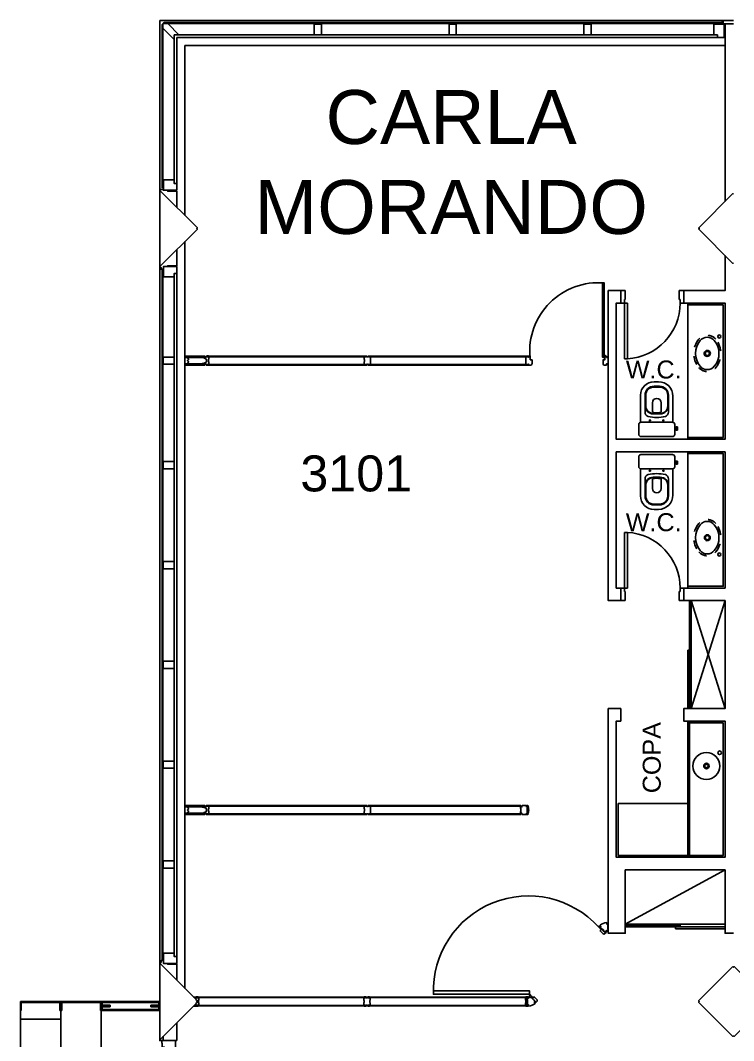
# Model space of a CAD drawing. Header units: metres. Extents: x -331 to 2982, y 362 to 2539.
# Drawn here: x 997.03 to 1004.96, y 2328.68 to 2340.03 of the extents above; entities that cross this region are included whole.
import ezdxf
from ezdxf.enums import TextEntityAlignment as Align

# ---------------------------------------------------------------- set-up
doc = ezdxf.new("R2010")
doc.units = ezdxf.units.M
for name, pattern in [('DASHDOT', [1, 0.5, -0.25, 0, -0.25]), ('XR_BL2_3 PAV$0$CONTINUOUS', [0]), ('XR_BL2_3 PAV$0$HIDDEN', [0.375, 0.25, -0.125])]:
    doc.linetypes.add(name, pattern=pattern)
doc.layers.get('0').update_dxf_attribs({"color": 251})
for name, color, linetype in [('ALV', 251, 'Continuous'), ('CX', 251, 'Continuous'), ('Det', 251, 'Continuous'), ('Div', 251, 'Continuous'), ('Est', 251, 'Continuous'), ('Mob', 251, 'Continuous'), ('Texto_Salas', 251, 'Continuous'), ('vid', 251, 'Continuous'), ('Zlixo01', 251, 'Continuous')]:
    doc.layers.add(name, color=color, linetype=linetype)
doc.layers.add('Det_Lcorte', color=251, linetype='Continuous', lineweight=20)
doc.layers.add('LCorte', color=251, linetype='Continuous', lineweight=20)
doc.styles.add('ARIAL', font='arial.ttf')
doc.styles.add('DESTAQUE', font='arial.ttf', dxfattribs={"height": 0.4})
doc.styles.get("Standard").update_dxf_attribs({"font": 'arial.ttf', "height": 0.3})

# ---------------------------------------------------------------- blocks, each defined once
blk = doc.blocks.new('XR_BL2_3 PAV$0$PERFIL_UNIT_12')
at = {"layer": 'CX'}
blk.add_lwpolyline([(0, 0.12), (-0.08, 0.12), (-0.08, 0), (0, 0)], close=True, dxfattribs=at)
blk = doc.blocks.new('XR_BL2_3 PAV$0$perfil_cc')
at = {"layer": 'CX'}
for p, q in [((-0.115, 0.117), (-0.115, -0.029)), ((-0.115, -0.029), (-0.115, 0.117))]:
    blk.add_line(p, q, dxfattribs=at)
blk.add_lwpolyline([(0, 0.12), (-0.08, 0.12), (-0.115, 0.12), (-0.115, -0.029), (-0.085, -0.029), (-0.085, -0.028), (-0.04, -0.028), (-0.04, 0), (0, 0)], close=True, dxfattribs=at)
blk = doc.blocks.new('SALA_ANEXO_Canto')
at = {"layer": 'ALV'}
for points in [[(-1156.544, 710.509), (-1156.544, 712.483), (-1156.449, 712.483)], [(-1162.644, 710.444), (-1162.644, 710.623), (-1162.744, 710.623), (-1162.744, 710.633), (-1162.792, 710.633), (-1162.792, 710.643), (-1162.834, 710.643), (-1162.834, 710.62)], [(-1162.834, 709.796), (-1162.834, 709.774), (-1162.819, 709.774), (-1162.819, 709.754), (-1162.792, 709.754), (-1162.792, 709.784), (-1162.744, 709.784), (-1162.744, 709.794), (-1162.644, 709.794), (-1162.644, 709.972)], [(-1156.449, 702.368), (-1156.544, 702.368), (-1156.544, 703.073), (-1157.654, 703.073), (-1157.654, 702.368), (-1157.844, 702.368), (-1157.844, 704.868), (-1157.704, 704.868), (-1157.704, 704.728), (-1157.754, 704.728), (-1157.754, 703.213), (-1156.544, 703.213), (-1156.544, 704.728), (-1157.004, 704.728), (-1157.004, 704.868), (-1156.544, 704.868), (-1156.544, 706.068), (-1157.004, 706.068), (-1157.004, 706.208), (-1156.544, 706.208), (-1156.544, 707.723), (-1157.754, 707.723), (-1157.754, 706.208), (-1157.704, 706.208), (-1157.704, 706.068), (-1157.844, 706.068), (-1157.844, 709.518), (-1157.704, 709.518), (-1157.704, 709.378), (-1157.754, 709.378), (-1157.754, 707.863), (-1156.544, 707.863), (-1156.544, 709.378), (-1157.004, 709.378), (-1157.004, 709.518), (-1156.544, 709.518), (-1156.544, 709.907)], [(-1162.644, 701.844), (-1162.644, 702.023), (-1162.744, 702.023), (-1162.744, 702.033), (-1162.792, 702.033), (-1162.792, 702.063), (-1162.819, 702.063), (-1162.819, 702.043), (-1162.834, 702.043), (-1162.834, 702.034)], [(-1162.415, 701.615), (-1162.43, 701.631), (-1162.43, 701.658), (-1162.458, 701.658)], [(-1162.458, 701.558), (-1162.43, 701.558), (-1162.43, 701.586), (-1162.415, 701.601)]]:
    blk.add_lwpolyline(points, dxfattribs=at)
at = {"layer": 'CX', "color": 1}
for p, q in [((-1156.564, 712.523), (-1162.834, 712.523)), ((-1162.834, 710.643), (-1162.834, 712.523)), ((-1162.554, 712.243), (-1156.544, 712.243)), ((-1162.554, 712.243), (-1162.554, 710.354)), ((-1162.554, 701.754), (-1162.554, 710.062)), ((-1162.834, 709.774), (-1162.834, 702.043))]:
    blk.add_line(p, q, dxfattribs=at)
at = {"layer": 'CX', "linetype": 'ByBlock', "ltscale": 0.1}
for p, q in [((-1156.564, 712.508), (-1156.584, 712.508)), ((-1156.584, 712.508), (-1156.584, 712.482)), ((-1156.449, 712.523), (-1156.564, 712.523)), ((-1156.564, 712.523), (-1156.564, 712.483)), ((-1156.564, 712.483), (-1156.449, 712.483))]:
    blk.add_line(p, q, dxfattribs=at)
at = {"layer": 'CX'}
for p, q in [((-1162.789, 710.633), (-1162.644, 710.633)), ((-1162.644, 710.633), (-1162.789, 710.633)), ((-1162.744, 710.623), (-1162.744, 710.633)), ((-1162.422, 710.208), (-1162.415, 710.215)), ((-1162.422, 710.208), (-1162.415, 710.201)), ((-1157.704, 709.518), (-1157.704, 709.378)), ((-1157.704, 709.518), (-1157.654, 709.518)), ((-1157.654, 709.518), (-1157.654, 709.418)), ((-1157.054, 709.518), (-1157.054, 709.418)), ((-1157.004, 709.518), (-1157.054, 709.518)), ((-1157.004, 709.518), (-1157.004, 709.378)), ((-1157.704, 709.378), (-1157.664, 709.378)), ((-1157.664, 709.418), (-1157.654, 709.418)), ((-1157.664, 709.418), (-1157.664, 709.378)), ((-1157.664, 709.378), (-1157.664, 708.759)), ((-1157.664, 709.378), (-1157.629, 709.378)), ((-1157.629, 709.378), (-1157.629, 708.759)), ((-1157.044, 709.418), (-1157.054, 709.418)), ((-1157.044, 709.418), (-1157.044, 709.378)), ((-1157.004, 709.378), (-1157.044, 709.378)), ((-1157.629, 708.759), (-1157.664, 708.759)), ((-1157.664, 706.208), (-1157.664, 706.827)), ((-1157.629, 706.827), (-1157.664, 706.827)), ((-1157.629, 706.208), (-1157.629, 706.827)), ((-1157.704, 706.068), (-1157.704, 706.208)), ((-1157.704, 706.208), (-1157.664, 706.208)), ((-1157.664, 706.208), (-1157.629, 706.208)), ((-1157.664, 706.168), (-1157.664, 706.208)), ((-1157.664, 706.168), (-1157.654, 706.168)), ((-1157.654, 706.068), (-1157.654, 706.168)), ((-1157.054, 706.068), (-1157.054, 706.168)), ((-1157.044, 706.168), (-1157.054, 706.168)), ((-1157.004, 706.208), (-1157.044, 706.208)), ((-1157.044, 706.168), (-1157.044, 706.208)), ((-1157.004, 706.068), (-1157.004, 706.208)), ((-1157.704, 706.068), (-1157.654, 706.068)), ((-1157.004, 706.068), (-1157.054, 706.068))]:
    blk.add_line(p, q, dxfattribs=at)
at = {"layer": 'CX', "linetype": 'XR_BL2_3 PAV$0$CONTINUOUS'}
for p, q in [((-1162.36, 708.772), (-1162.36, 708.773)), ((-1162.36, 708.773), (-1162.35, 708.773)), ((-1162.35, 708.772), (-1162.36, 708.772)), ((-1162.35, 708.773), (-1162.346, 708.773)), ((-1162.346, 708.772), (-1162.35, 708.772)), ((-1162.343, 708.768), (-1162.344, 708.77)), ((-1162.343, 708.77), (-1162.342, 708.768)), ((-1162.342, 708.768), (-1162.337, 708.768)), ((-1162.335, 708.766), (-1162.342, 708.767)), ((-1162.337, 708.768), (-1162.337, 708.774)), ((-1162.337, 708.774), (-1162.317, 708.774)), ((-1162.323, 708.772), (-1162.336, 708.772)), ((-1162.336, 708.772), (-1162.336, 708.767)), ((-1162.336, 708.767), (-1162.335, 708.767)), ((-1162.333, 708.764), (-1162.334, 708.765)), ((-1162.333, 708.766), (-1162.332, 708.765)), ((-1162.332, 708.765), (-1162.333, 708.764)), ((-1162.323, 708.756), (-1162.323, 708.772)), ((-1162.317, 708.774), (-1162.317, 708.783)), ((-1162.311, 708.79), (-1162.293, 708.79)), ((-1162.292, 708.788), (-1162.307, 708.788)), ((-1162.307, 708.788), (-1162.307, 708.781)), ((-1162.307, 708.781), (-1162.292, 708.781)), ((-1162.292, 708.789), (-1162.292, 708.788)), ((-1162.287, 708.776), (-1162.287, 708.755)), ((-1162.36, 708.704), (-1162.36, 708.705)), ((-1162.36, 708.705), (-1162.354, 708.705)), ((-1162.354, 708.704), (-1162.36, 708.704)), ((-1162.354, 708.705), (-1162.346, 708.705)), ((-1162.346, 708.704), (-1162.354, 708.704)), ((-1162.344, 708.707), (-1162.343, 708.709)), ((-1162.342, 708.709), (-1162.343, 708.707)), ((-1162.342, 708.71), (-1162.335, 708.711)), ((-1162.337, 708.709), (-1162.342, 708.709)), ((-1162.337, 708.704), (-1162.337, 708.709)), ((-1162.317, 708.704), (-1162.337, 708.704)), ((-1162.335, 708.71), (-1162.336, 708.71)), ((-1162.336, 708.71), (-1162.336, 708.705)), ((-1162.336, 708.705), (-1162.323, 708.705)), ((-1162.334, 708.712), (-1162.333, 708.713)), ((-1162.333, 708.713), (-1162.332, 708.712)), ((-1162.332, 708.712), (-1162.333, 708.711)), ((-1162.314, 708.756), (-1162.323, 708.756)), ((-1162.323, 708.705), (-1162.323, 708.721)), ((-1162.323, 708.721), (-1162.314, 708.721)), ((-1162.317, 708.694), (-1162.317, 708.704)), ((-1162.314, 708.741), (-1162.314, 708.756)), ((-1162.314, 708.721), (-1162.314, 708.741)), ((-1162.293, 708.687), (-1162.311, 708.687)), ((-1162.292, 708.696), (-1162.307, 708.696)), ((-1162.307, 708.696), (-1162.307, 708.689)), ((-1162.307, 708.689), (-1162.292, 708.689)), ((-1162.292, 708.689), (-1162.292, 708.688)), ((-1162.29, 708.748), (-1162.29, 708.738)), ((-1162.29, 708.738), (-1162.29, 708.729)), ((-1162.287, 708.753), (-1162.289, 708.75)), ((-1162.289, 708.727), (-1162.287, 708.724)), ((-1162.287, 708.722), (-1162.287, 708.701))]:
    blk.add_line(p, q, dxfattribs=at)
at = {"layer": 'CX'}
for points in [[(-1162.622, 712.364, -0.668179), (-1162.622, 712.362), (-1162.672, 712.362), (-1162.672, 712.312, -0.668179), (-1162.674, 712.311), (-1162.792, 712.429), (-1162.798, 712.429), (-1162.798, 712.475), (-1162.808, 712.475), (-1162.785, 712.498), (-1162.785, 712.488), (-1162.741, 712.488), (-1162.741, 712.483)], [(-1162.514, 708.75), (-1162.517, 708.761, 0.194954), (-1162.517, 708.762), (-1162.519, 708.763, -0.387702), (-1162.52, 708.766), (-1162.518, 708.769), (-1162.519, 708.769), (-1162.521, 708.764), (-1162.521, 708.765), (-1162.521, 708.772), (-1162.51, 708.772), (-1162.51, 708.773), (-1162.554, 708.773), (-1162.554, 708.703), (-1162.51, 708.703), (-1162.51, 708.705), (-1162.521, 708.705), (-1162.521, 708.711), (-1162.521, 708.712), (-1162.519, 708.708), (-1162.518, 708.708), (-1162.52, 708.711, -0.387702), (-1162.519, 708.713), (-1162.517, 708.715, 0.194954), (-1162.517, 708.716), (-1162.514, 708.726, 0.268551), (-1162.516, 708.731), (-1162.523, 708.736), (-1162.523, 708.74), (-1162.516, 708.746, 0.268551)], [(-1160.525, 708.78), (-1160.521, 708.78, -0.414214), (-1160.518, 708.777), (-1160.518, 708.783, -0.439162), (-1160.512, 708.789), (-1160.494, 708.789, -0.414214), (-1160.493, 708.788), (-1160.493, 708.788), (-1160.508, 708.788), (-1160.508, 708.781), (-1160.493, 708.781, -0.322891), (-1160.487, 708.775), (-1160.487, 708.755, -0.13729), (-1160.488, 708.752), (-1160.49, 708.75, 0.13729), (-1160.49, 708.747), (-1160.49, 708.738), (-1160.49, 708.729, 0.13729), (-1160.49, 708.727), (-1160.488, 708.724, -0.13729), (-1160.487, 708.722), (-1160.487, 708.701, -0.322891), (-1160.493, 708.696), (-1160.508, 708.696), (-1160.508, 708.689), (-1160.493, 708.689), (-1160.493, 708.688, -0.414214), (-1160.494, 708.687), (-1160.512, 708.687, -0.439162), (-1160.518, 708.694), (-1160.518, 708.699, -0.414214), (-1160.521, 708.696), (-1160.525, 708.696, -0.414214), (-1160.528, 708.699), (-1160.528, 708.694, -0.439162), (-1160.534, 708.687), (-1160.552, 708.687, -0.414214), (-1160.553, 708.688), (-1160.553, 708.689), (-1160.538, 708.689), (-1160.538, 708.696), (-1160.553, 708.696, -0.322891), (-1160.558, 708.701), (-1160.558, 708.722, -0.13729), (-1160.558, 708.724), (-1160.556, 708.727, 0.13729), (-1160.555, 708.729), (-1160.555, 708.738), (-1160.555, 708.747, 0.13729), (-1160.556, 708.75), (-1160.558, 708.752, -0.13729), (-1160.558, 708.755), (-1160.558, 708.775, -0.322891), (-1160.553, 708.781), (-1160.538, 708.781), (-1160.538, 708.788), (-1160.553, 708.788), (-1160.553, 708.788, -0.414214), (-1160.552, 708.789), (-1160.534, 708.789, -0.439162), (-1160.528, 708.783), (-1160.528, 708.777, -0.414214)], [(-1158.732, 708.694), (-1158.732, 708.701), (-1158.731, 708.701), (-1158.731, 708.692, 0.422579), (-1158.726, 708.687), (-1158.707, 708.687, 0.414214), (-1158.691, 708.703), (-1158.691, 708.745, 0.414214), (-1158.693, 708.747), (-1158.7, 708.747), (-1158.699, 708.745), (-1158.705, 708.745), (-1158.703, 708.747), (-1158.711, 708.747), (-1158.711, 708.787, 0.414214), (-1158.713, 708.789), (-1158.726, 708.789, 0.414214), (-1158.731, 708.784), (-1158.731, 708.773), (-1158.732, 708.773), (-1158.732, 708.783, 0.439162), (-1158.738, 708.789), (-1158.756, 708.789, 0.414214), (-1158.757, 708.788), (-1158.757, 708.788), (-1158.742, 708.788), (-1158.742, 708.781), (-1158.757, 708.781, 0.322891), (-1158.762, 708.775), (-1158.762, 708.755, 0.13729), (-1158.762, 708.752), (-1158.76, 708.75, -0.13729), (-1158.759, 708.747), (-1158.759, 708.738), (-1158.759, 708.729, -0.13729), (-1158.76, 708.727), (-1158.762, 708.724, 0.13729), (-1158.762, 708.722), (-1158.762, 708.701, 0.322891), (-1158.757, 708.696), (-1158.742, 708.696), (-1158.742, 708.689), (-1158.757, 708.689), (-1158.757, 708.688, 0.414214), (-1158.756, 708.687), (-1158.738, 708.687, 0.439162)], [(-1162.514, 703.75), (-1162.517, 703.761, 0.194954), (-1162.517, 703.762), (-1162.519, 703.763, -0.387702), (-1162.52, 703.766), (-1162.518, 703.769), (-1162.519, 703.769), (-1162.521, 703.764), (-1162.521, 703.765), (-1162.521, 703.772), (-1162.51, 703.772), (-1162.51, 703.773), (-1162.554, 703.773), (-1162.554, 703.703), (-1162.51, 703.703), (-1162.51, 703.705), (-1162.521, 703.705), (-1162.521, 703.711), (-1162.521, 703.712), (-1162.519, 703.708), (-1162.518, 703.708), (-1162.52, 703.711, -0.387702), (-1162.519, 703.713), (-1162.517, 703.715, 0.194954), (-1162.517, 703.716), (-1162.514, 703.726, 0.268551), (-1162.516, 703.731), (-1162.523, 703.736), (-1162.523, 703.74), (-1162.516, 703.746, 0.268551)], [(-1160.525, 703.78), (-1160.521, 703.78, -0.414214), (-1160.518, 703.777), (-1160.518, 703.783, -0.439162), (-1160.512, 703.789), (-1160.494, 703.789, -0.414214), (-1160.493, 703.788), (-1160.493, 703.788), (-1160.508, 703.788), (-1160.508, 703.781), (-1160.493, 703.781, -0.322891), (-1160.487, 703.775), (-1160.487, 703.755, -0.13729), (-1160.488, 703.752), (-1160.49, 703.75, 0.13729), (-1160.49, 703.747), (-1160.49, 703.738), (-1160.49, 703.729, 0.13729), (-1160.49, 703.727), (-1160.488, 703.724, -0.13729), (-1160.487, 703.722), (-1160.487, 703.701, -0.322891), (-1160.493, 703.696), (-1160.508, 703.696), (-1160.508, 703.689), (-1160.493, 703.689), (-1160.493, 703.688, -0.414214), (-1160.494, 703.687), (-1160.512, 703.687, -0.439162), (-1160.518, 703.694), (-1160.518, 703.699, -0.414214), (-1160.521, 703.696), (-1160.525, 703.696, -0.414214), (-1160.528, 703.699), (-1160.528, 703.694, -0.439162), (-1160.534, 703.687), (-1160.552, 703.687, -0.414214), (-1160.553, 703.688), (-1160.553, 703.689), (-1160.538, 703.689), (-1160.538, 703.696), (-1160.553, 703.696, -0.322891), (-1160.558, 703.701), (-1160.558, 703.722, -0.13729), (-1160.558, 703.724), (-1160.556, 703.727, 0.13729), (-1160.555, 703.729), (-1160.555, 703.738), (-1160.555, 703.747, 0.13729), (-1160.556, 703.75), (-1160.558, 703.752, -0.13729), (-1160.558, 703.755), (-1160.558, 703.775, -0.322891), (-1160.553, 703.781), (-1160.538, 703.781), (-1160.538, 703.788), (-1160.553, 703.788), (-1160.553, 703.788, -0.414214), (-1160.552, 703.789), (-1160.534, 703.789, -0.439162), (-1160.528, 703.783), (-1160.528, 703.777, -0.414214)], [(-1158.818, 703.759), (-1158.818, 703.756), (-1158.819, 703.756, -0.414214), (-1158.819, 703.756), (-1158.819, 703.773), (-1158.804, 703.773), (-1158.804, 703.784, -0.414214), (-1158.799, 703.789), (-1158.759, 703.789, -0.414214), (-1158.754, 703.784), (-1158.754, 703.773), (-1158.739, 703.773), (-1158.739, 703.756, -0.414214), (-1158.74, 703.756), (-1158.741, 703.756), (-1158.741, 703.757, 0.414214), (-1158.743, 703.759), (-1158.744, 703.759), (-1158.744, 703.718), (-1158.743, 703.718, 0.414214), (-1158.741, 703.72), (-1158.741, 703.721), (-1158.74, 703.721, -0.414214), (-1158.739, 703.72), (-1158.739, 703.703), (-1158.754, 703.703), (-1158.754, 703.692, -0.414214), (-1158.759, 703.687), (-1158.779, 703.687), (-1158.799, 703.687, -0.414214), (-1158.804, 703.692), (-1158.804, 703.703), (-1158.819, 703.703), (-1158.819, 703.72, -0.414214), (-1158.819, 703.721), (-1158.818, 703.721), (-1158.818, 703.718), (-1158.814, 703.718), (-1158.814, 703.759)], [(-1158.745, 703.687, 0.32019), (-1158.735, 703.694, -0.002744), (-1158.732, 703.705, 0.332744), (-1158.733, 703.706, -0.702025), (-1158.732, 703.71, 0.317833), (-1158.731, 703.71, 0.05088), (-1158.728, 703.738, 0.05088), (-1158.731, 703.766, 0.317833), (-1158.732, 703.767, -0.702025), (-1158.733, 703.771, 0.332744), (-1158.732, 703.772, -0.002744), (-1158.735, 703.783, 0.32019), (-1158.745, 703.789), (-1158.747, 703.789, 0.414214), (-1158.752, 703.784), (-1158.752, 703.773), (-1158.739, 703.773), (-1158.739, 703.756, -0.414214), (-1158.74, 703.756), (-1158.741, 703.756), (-1158.741, 703.757, 0.414214), (-1158.743, 703.759), (-1158.744, 703.759), (-1158.744, 703.718), (-1158.743, 703.718, 0.414214), (-1158.741, 703.72), (-1158.741, 703.721), (-1158.74, 703.721, -0.414214), (-1158.739, 703.72), (-1158.739, 703.703), (-1158.752, 703.703), (-1158.752, 703.692, 0.414214), (-1158.747, 703.687)], [(-1157.844, 702.453, -0.414214), (-1157.844, 702.452), (-1157.845, 702.452), (-1157.845, 702.453, 0.414214), (-1157.847, 702.455), (-1157.849, 702.455), (-1157.849, 702.435), (-1157.849, 702.415), (-1157.847, 702.415, 0.414214), (-1157.845, 702.416), (-1157.845, 702.417), (-1157.844, 702.417, -0.414214), (-1157.844, 702.417), (-1157.844, 702.4), (-1157.859, 702.4), (-1157.859, 702.389, -0.668179), (-1157.867, 702.385), (-1157.875, 702.393), (-1157.886, 702.383), (-1157.898, 702.395, -0.414214), (-1157.898, 702.395), (-1157.897, 702.396), (-1157.896, 702.395, 0.414214), (-1157.894, 702.395), (-1157.893, 702.397), (-1157.921, 702.425), (-1157.923, 702.424, 0.414214), (-1157.923, 702.421), (-1157.922, 702.421), (-1157.923, 702.42, -0.414214), (-1157.923, 702.42), (-1157.935, 702.432), (-1157.925, 702.443), (-1157.933, 702.45, -0.441105), (-1157.932, 702.458, -0.152372), (-1157.864, 702.486, -0.441105), (-1157.859, 702.481), (-1157.859, 702.47), (-1157.844, 702.47)], [(-1162.43, 701.586), (-1162.415, 701.601), (-1162.422, 701.608), (-1162.415, 701.615), (-1162.43, 701.631), (-1162.43, 701.653, -0.439162), (-1162.424, 701.66), (-1162.406, 701.66, -0.414214), (-1162.405, 701.659), (-1162.405, 701.658), (-1162.42, 701.658), (-1162.42, 701.651), (-1162.405, 701.651, -0.322891), (-1162.4, 701.646), (-1162.4, 701.625, -0.13729), (-1162.4, 701.623), (-1162.402, 701.62, 0.13729), (-1162.403, 701.617), (-1162.403, 701.609), (-1162.403, 701.6, 0.13729), (-1162.402, 701.597), (-1162.4, 701.594, -0.13729), (-1162.4, 701.592), (-1162.4, 701.572, -0.322891), (-1162.405, 701.566), (-1162.42, 701.566), (-1162.42, 701.559), (-1162.405, 701.559), (-1162.405, 701.559, -0.414214), (-1162.406, 701.558), (-1162.424, 701.558, -0.439162), (-1162.43, 701.564)], [(-1160.53, 701.651), (-1160.526, 701.651, -0.414214), (-1160.523, 701.648), (-1160.523, 701.653, -0.439162), (-1160.517, 701.66), (-1160.499, 701.66, -0.414214), (-1160.498, 701.659), (-1160.498, 701.658), (-1160.513, 701.658), (-1160.513, 701.651), (-1160.498, 701.651, -0.322891), (-1160.492, 701.646), (-1160.492, 701.625, -0.13729), (-1160.493, 701.623), (-1160.495, 701.62, 0.13729), (-1160.495, 701.617), (-1160.495, 701.609), (-1160.495, 701.6, 0.13729), (-1160.495, 701.597), (-1160.493, 701.594, -0.13729), (-1160.492, 701.592), (-1160.492, 701.572, -0.322891), (-1160.498, 701.566), (-1160.513, 701.566), (-1160.513, 701.559), (-1160.498, 701.559), (-1160.498, 701.559, -0.414214), (-1160.499, 701.558), (-1160.517, 701.558, -0.439162), (-1160.523, 701.564), (-1160.523, 701.57, -0.414214), (-1160.526, 701.567), (-1160.53, 701.567, -0.414214), (-1160.533, 701.57), (-1160.533, 701.564, -0.439162), (-1160.539, 701.558), (-1160.557, 701.558, -0.414214), (-1160.558, 701.559), (-1160.558, 701.559), (-1160.543, 701.559), (-1160.543, 701.566), (-1160.558, 701.566, -0.322891), (-1160.563, 701.572), (-1160.563, 701.592, -0.13729), (-1160.563, 701.594), (-1160.561, 701.597, 0.13729), (-1160.56, 701.6), (-1160.56, 701.609), (-1160.56, 701.617, 0.13729), (-1160.561, 701.62), (-1160.563, 701.623, -0.13729), (-1160.563, 701.625), (-1160.563, 701.646, -0.322891), (-1160.558, 701.651), (-1160.543, 701.651), (-1160.543, 701.658), (-1160.558, 701.658), (-1160.558, 701.659, -0.414214), (-1160.557, 701.66), (-1160.539, 701.66, -0.439162), (-1160.533, 701.653), (-1160.533, 701.648, -0.414214)], [(-1158.764, 701.592, -0.13729), (-1158.763, 701.595), (-1158.762, 701.598, 0.13729), (-1158.761, 701.6), (-1158.761, 701.609), (-1158.761, 701.618, 0.13729), (-1158.762, 701.621), (-1158.763, 701.623, -0.13729), (-1158.764, 701.626), (-1158.764, 701.646, -0.322891), (-1158.758, 701.651), (-1158.744, 701.651), (-1158.744, 701.659), (-1158.759, 701.659), (-1158.759, 701.659, -0.414214), (-1158.758, 701.66), (-1158.74, 701.66, -0.439162), (-1158.734, 701.653), (-1158.734, 701.644), (-1158.747, 701.644), (-1158.747, 701.627, 0.414214), (-1158.746, 701.627), (-1158.745, 701.627), (-1158.745, 701.628, -0.414214), (-1158.743, 701.629), (-1158.742, 701.629), (-1158.742, 701.609), (-1158.742, 701.589), (-1158.743, 701.589, -0.414214), (-1158.745, 701.591), (-1158.745, 701.592), (-1158.746, 701.592, 0.414214), (-1158.747, 701.591), (-1158.747, 701.574), (-1158.734, 701.574), (-1158.734, 701.563, -0.439162), (-1158.74, 701.557), (-1158.758, 701.557, -0.414214), (-1158.759, 701.558), (-1158.759, 701.558), (-1158.744, 701.558), (-1158.744, 701.566), (-1158.758, 701.566, -0.322891), (-1158.764, 701.571)], [(-1158.747, 701.574), (-1158.732, 701.574), (-1158.732, 701.563, 0.440902), (-1158.726, 701.558, 0.152386), (-1158.658, 701.586, 0.440902), (-1158.658, 701.594), (-1158.666, 701.601), (-1158.655, 701.612), (-1158.667, 701.624, 0.414214), (-1158.668, 701.624), (-1158.669, 701.623), (-1158.668, 701.623, -0.414214), (-1158.668, 701.62), (-1158.669, 701.619), (-1158.698, 701.648), (-1158.696, 701.649, -0.414214), (-1158.694, 701.649), (-1158.693, 701.648), (-1158.693, 701.649, 0.414214), (-1158.693, 701.649), (-1158.705, 701.661), (-1158.715, 701.651), (-1158.723, 701.659, 0.668179), (-1158.732, 701.655), (-1158.732, 701.644), (-1158.747, 701.644), (-1158.747, 701.627, 0.414214), (-1158.746, 701.627), (-1158.745, 701.627), (-1158.745, 701.628, -0.414214), (-1158.743, 701.629), (-1158.742, 701.629), (-1158.742, 701.609), (-1158.742, 701.589), (-1158.743, 701.589, -0.414214), (-1158.745, 701.591), (-1158.745, 701.592), (-1158.746, 701.592, 0.414214), (-1158.747, 701.591)], [(-1158.715, 701.651), (-1158.722, 701.658, -0.414214), (-1158.722, 701.665), (-1158.713, 701.674, -0.414214), (-1158.71, 701.674), (-1158.702, 701.666), (-1158.703, 701.665), (-1158.703, 701.665), (-1158.701, 701.666), (-1158.701, 701.666), (-1158.71, 701.675, 0.294496), (-1158.713, 701.676, -3.099483), (-1158.709, 701.682), (-1158.707, 701.68), (-1158.708, 701.679), (-1158.687, 701.658), (-1158.688, 701.656), (-1158.698, 701.666), (-1158.698, 701.665), (-1158.69, 701.657), (-1158.692, 701.654), (-1158.692, 701.654), (-1158.691, 701.655), (-1158.683, 701.647), (-1158.677, 701.652), (-1158.677, 701.649), (-1158.672, 701.654), (-1158.675, 701.654), (-1158.67, 701.66, -0.414214), (-1158.667, 701.66), (-1158.638, 701.631, -0.414214), (-1158.638, 701.608), (-1158.651, 701.594, -0.422579), (-1158.658, 701.595), (-1158.665, 701.602), (-1158.655, 701.612), (-1158.667, 701.624, 0.414214), (-1158.668, 701.624), (-1158.669, 701.623), (-1158.668, 701.623, -0.414214), (-1158.668, 701.62), (-1158.669, 701.619), (-1158.698, 701.648), (-1158.696, 701.649, -0.414214), (-1158.694, 701.649), (-1158.693, 701.648), (-1158.693, 701.649, 0.414214), (-1158.693, 701.649), (-1158.705, 701.661)]]:
    blk.add_lwpolyline(points, format="xyb", close=True, dxfattribs=at)
for points in [[(-1162.792, 710.748), (-1162.792, 710.668), (-1162.792, 710.633), (-1162.644, 710.633), (-1162.644, 710.663), (-1162.644, 710.663), (-1162.644, 710.707), (-1162.672, 710.707), (-1162.672, 710.748)], [(-1157.908, 709.602), (-1157.909, 708.777), (-1157.889, 708.777), (-1157.888, 709.602)], [(-1157.654, 702.438), (-1157.654, 702.458), (-1157.044, 702.458), (-1157.044, 702.438)], [(-1157.094, 702.418), (-1157.094, 702.438), (-1156.544, 702.438), (-1156.544, 702.418)], [(-1158.718, 701.689), (-1158.718, 701.727), (-1159.788, 701.727), (-1159.788, 701.689)]]:
    blk.add_lwpolyline(points, close=True, dxfattribs=at)
at = {"layer": 'CX', "linetype": 'Continuous'}
blk.add_lwpolyline([(-1157.881, 708.786, -0.414214), (-1157.879, 708.788), (-1157.866, 708.788, -0.414214), (-1157.861, 708.783), (-1157.861, 708.773), (-1157.844, 708.773), (-1157.844, 708.707), (-1157.844, 708.703), (-1157.861, 708.703), (-1157.861, 708.693, -0.422579), (-1157.866, 708.688), (-1157.884, 708.688, -0.414214), (-1157.901, 708.705), (-1157.901, 708.745, -0.414214), (-1157.899, 708.747), (-1157.891, 708.747), (-1157.893, 708.745), (-1157.887, 708.745), (-1157.888, 708.747), (-1157.881, 708.747), (-1157.881, 708.759), (-1157.88, 708.759), (-1157.88, 708.76), (-1157.883, 708.76), (-1157.883, 708.771), (-1157.883, 708.772), (-1157.883, 708.758), (-1157.886, 708.758), (-1157.886, 708.788), (-1157.887, 708.788), (-1157.887, 708.79, -3.099483), (-1157.88, 708.789, 0.294496), (-1157.882, 708.787), (-1157.882, 708.775), (-1157.88, 708.775), (-1157.88, 708.775), (-1157.881, 708.775), (-1157.881, 708.786)], format="xyb", close=True, dxfattribs=at)
at = {"layer": 'CX', "linetype": 'XR_BL2_3 PAV$0$CONTINUOUS'}
blk.add_lwpolyline([(-1162.293, 703.687), (-1162.311, 703.687, -0.420879), (-1162.317, 703.694), (-1162.317, 703.704), (-1162.337, 703.704), (-1162.337, 703.709), (-1162.342, 703.709), (-1162.343, 703.707, -0.414214), (-1162.346, 703.704), (-1162.354, 703.704), (-1162.36, 703.704), (-1162.36, 703.705), (-1162.354, 703.705), (-1162.346, 703.705, 0.414214), (-1162.344, 703.707), (-1162.343, 703.709, -0.414214), (-1162.342, 703.71), (-1162.335, 703.711, 0.212526), (-1162.334, 703.712), (-1162.333, 703.713), (-1162.332, 703.712), (-1162.333, 703.711, -0.204506), (-1162.335, 703.71), (-1162.336, 703.71), (-1162.336, 703.705), (-1162.323, 703.705), (-1162.323, 703.721), (-1162.314, 703.721), (-1162.314, 703.741), (-1162.314, 703.756), (-1162.323, 703.756), (-1162.323, 703.772), (-1162.336, 703.772), (-1162.336, 703.767), (-1162.335, 703.767, -0.204506), (-1162.333, 703.766), (-1162.332, 703.765), (-1162.333, 703.764), (-1162.334, 703.765, 0.212526), (-1162.335, 703.766), (-1162.342, 703.767, -0.414214), (-1162.343, 703.768), (-1162.344, 703.77, 0.414214), (-1162.346, 703.772), (-1162.35, 703.772), (-1162.36, 703.772), (-1162.36, 703.773), (-1162.35, 703.773), (-1162.346, 703.773, -0.414214), (-1162.343, 703.77), (-1162.342, 703.768), (-1162.337, 703.768), (-1162.337, 703.774), (-1162.317, 703.774), (-1162.317, 703.783, -0.420879), (-1162.311, 703.79), (-1162.293, 703.79, -0.414214), (-1162.292, 703.789), (-1162.292, 703.788), (-1162.307, 703.788), (-1162.307, 703.781), (-1162.292, 703.781, -0.322891), (-1162.287, 703.776), (-1162.287, 703.755, -0.13729), (-1162.287, 703.753), (-1162.289, 703.75, 0.13729), (-1162.29, 703.748), (-1162.29, 703.738), (-1162.29, 703.729, 0.13729), (-1162.289, 703.727), (-1162.287, 703.724, -0.13729), (-1162.287, 703.722), (-1162.287, 703.701, -0.322891), (-1162.292, 703.696), (-1162.307, 703.696), (-1162.307, 703.689), (-1162.292, 703.689), (-1162.292, 703.688, -0.414214)], format="xyb", close=True, dxfattribs=at)
blk.add_lwpolyline([(-1157.949, 702.437, -0.414214), (-1157.949, 702.44), (-1157.94, 702.449, -0.414214), (-1157.933, 702.449), (-1157.926, 702.442), (-1157.928, 702.439), (-1157.929, 702.44), (-1157.928, 702.442), (-1157.934, 702.448, 0.414214), (-1157.939, 702.448), (-1157.948, 702.439, 0.414214), (-1157.948, 702.439), (-1157.943, 702.434), (-1157.941, 702.436, -0.414214), (-1157.94, 702.436), (-1157.885, 702.381), (-1157.875, 702.391), (-1157.868, 702.384, -0.422579), (-1157.868, 702.377), (-1157.881, 702.364, -0.414214), (-1157.904, 702.364), (-1157.934, 702.394, -0.414214), (-1157.934, 702.396), (-1157.928, 702.402), (-1157.928, 702.399), (-1157.924, 702.403), (-1157.926, 702.404), (-1157.921, 702.409), (-1157.949, 702.437)], format="xyb", dxfattribs=at)
at = {"layer": 'CX'}
blk.add_lwpolyline([(-1162.834, 701.182), (-1162.834, 701.174), (-1162.794, 701.174), (-1162.794, 701.222)], dxfattribs=at)
at = {"layer": 'CX', "color": 1}
for centre, radius, start, end in [((-1157.953, 708.841), 0.764, 85.1646, 184.8272), ((-1157.664, 709.378), 0.62, 273.2362, 0), ((-1157.664, 706.208), 0.62, 0, 86.7638), ((-1158.732, 701.726), 1.057, 42.2667, 181.8592)]:
    blk.add_arc(centre, radius, start, end, dxfattribs=at)
at = {"layer": 'CX', "linetype": 'XR_BL2_3 PAV$0$CONTINUOUS'}
for centre, radius, start, end in [((-1162.346, 708.77), 0.003, 0, 90), ((-1162.346, 708.77), 0.0018, 360, 90), ((-1162.342, 708.768), 0.001, 180, 270), ((-1162.335, 708.765), 0.002, 33.8514, 80.0832), ((-1162.335, 708.764), 0.002, 31.9223, 79.9156), ((-1162.311, 708.784), 0.00607, 92.822, 184.1227), ((-1162.293, 708.789), 0.001, 0, 90), ((-1162.293, 708.774), 0.0066, 11.8368, 83.416), ((-1162.346, 708.707), 0.003, 270, 0), ((-1162.346, 708.707), 0.0018, 270, 0), ((-1162.342, 708.709), 0.001, 90, 180), ((-1162.335, 708.713), 0.002, 280.0844, 328.0777), ((-1162.335, 708.712), 0.002, 279.9168, 326.1486), ((-1162.311, 708.693), 0.00607, 175.8773, 267.178), ((-1162.293, 708.688), 0.001, 270, 360), ((-1162.293, 708.703), 0.0066, 276.584, 348.1632), ((-1162.285, 708.748), 0.005, 148.731, 180), ((-1162.285, 708.729), 0.005, 180, 211.269), ((-1162.292, 708.755), 0.005, 328.731, 0), ((-1162.292, 708.722), 0.005, 360, 31.269)]:
    blk.add_arc(centre, radius, start, end, dxfattribs=at)
at = {"layer": 'Div', "linetype": 'ByBlock'}
for points in [[(-1162.332, 708.774), (-1162.548, 708.774), (-1162.548, 708.789), (-1162.332, 708.789)], [(-1162.332, 708.703), (-1162.548, 708.703), (-1162.548, 708.688), (-1162.332, 708.688)], [(-1162.332, 703.774), (-1162.548, 703.774), (-1162.548, 703.789), (-1162.332, 703.789)], [(-1162.332, 703.703), (-1162.548, 703.703), (-1162.548, 703.688), (-1162.332, 703.688)]]:
    blk.add_lwpolyline(points, close=True, dxfattribs=at)
at = {"layer": 'Est'}
for points in [[(-1162.834, 710.62), (-1162.834, 709.796), (-1162.827, 709.789), (-1162.415, 710.201), (-1162.422, 710.208), (-1162.415, 710.215), (-1162.827, 710.627)], [(-1162.834, 701.182), (-1162.415, 701.601), (-1162.422, 701.608), (-1162.415, 701.615), (-1162.834, 702.034)]]:
    blk.add_lwpolyline(points, close=True, dxfattribs=at)
blk.add_lwpolyline([(-1156.449, 709.826), (-1156.456, 709.819), (-1156.837, 710.201), (-1156.83, 710.208), (-1156.837, 710.215), (-1156.456, 710.597), (-1156.449, 710.59)], dxfattribs=at)
at = {"layer": 'Mob'}
for p, q in [((-1157.271, 708.444), (-1157.336, 708.444)), ((-1157.284, 708.503), (-1157.334, 708.503)), ((-1157.274, 708.453), (-1157.334, 708.453)), ((-1157.484, 708.053), (-1157.484, 708.353)), ((-1157.434, 708.237), (-1157.434, 708.353)), ((-1157.426, 708.354), (-1157.426, 708.234)), ((-1157.181, 708.354), (-1157.181, 708.234)), ((-1157.174, 708.237), (-1157.174, 708.353)), ((-1157.124, 708.053), (-1157.124, 708.343)), ((-1157.434, 708.165), (-1157.434, 708.237)), ((-1157.352, 708.27), (-1157.352, 708.164)), ((-1157.256, 708.27), (-1157.256, 708.164)), ((-1157.174, 708.165), (-1157.174, 708.237)), ((-1157.266, 708.145), (-1157.342, 708.145)), ((-1157.266, 708.149), (-1157.341, 708.149)), ((-1157.504, 708.028), (-1157.504, 707.918)), ((-1157.129, 708.053), (-1157.479, 708.053)), ((-1157.104, 708.028), (-1157.104, 707.918)), ((-1157.089, 707.998), (-1157.104, 707.998)), ((-1157.089, 707.968), (-1157.104, 707.968)), ((-1157.074, 708.001), (-1157.089, 708.001)), ((-1157.089, 708.001), (-1157.089, 707.966)), ((-1157.074, 708.001), (-1157.074, 707.966)), ((-1157.129, 707.893), (-1157.479, 707.893)), ((-1157.074, 707.966), (-1157.089, 707.966)), ((-1157.504, 707.558), (-1157.504, 707.668)), ((-1157.129, 707.693), (-1157.479, 707.693)), ((-1157.104, 707.558), (-1157.104, 707.668)), ((-1157.484, 707.534), (-1157.484, 707.233)), ((-1157.129, 707.533), (-1157.479, 707.533)), ((-1157.124, 707.534), (-1157.124, 707.243)), ((-1157.089, 707.618), (-1157.104, 707.618)), ((-1157.089, 707.588), (-1157.104, 707.588)), ((-1157.074, 707.621), (-1157.089, 707.621)), ((-1157.089, 707.586), (-1157.089, 707.621)), ((-1157.074, 707.586), (-1157.089, 707.586)), ((-1157.074, 707.586), (-1157.074, 707.621)), ((-1157.434, 707.422), (-1157.434, 707.349)), ((-1157.352, 707.316), (-1157.352, 707.422)), ((-1157.266, 707.441), (-1157.342, 707.441)), ((-1157.266, 707.437), (-1157.341, 707.437)), ((-1157.256, 707.316), (-1157.256, 707.422)), ((-1157.174, 707.422), (-1157.174, 707.349)), ((-1157.434, 707.349), (-1157.434, 707.233)), ((-1157.426, 707.232), (-1157.426, 707.352)), ((-1157.181, 707.232), (-1157.181, 707.352)), ((-1157.174, 707.349), (-1157.174, 707.233)), ((-1157.271, 707.142), (-1157.336, 707.142)), ((-1157.274, 707.133), (-1157.334, 707.133)), ((-1157.284, 707.083), (-1157.334, 707.083)), ((-1156.919, 704.868), (-1156.544, 706.068)), ((-1156.919, 706.068), (-1156.544, 704.868)), ((-1156.919, 704.868), (-1156.919, 706.068)), ((-1156.959, 703.813), (-1157.734, 703.813)), ((-1156.544, 703.073), (-1157.654, 702.468)), ((-1157.654, 702.468), (-1156.544, 702.468))]:
    blk.add_line(p, q, dxfattribs=at)
at = {"layer": 'Mob', "ltscale": 0.05}
blk.add_line((-1156.939, 704.708), (-1156.939, 703.233), dxfattribs=at)
at = {"layer": 'Mob'}
for points in [[(-1156.959, 707.863), (-1156.959, 707.863), (-1156.544, 707.863), (-1156.544, 709.378), (-1156.959, 709.378), (-1156.959, 707.863)], [(-1156.959, 707.883), (-1156.564, 707.883), (-1156.564, 709.358), (-1156.958, 709.358)], [(-1156.959, 707.723), (-1156.959, 707.723), (-1156.544, 707.723), (-1156.544, 706.208), (-1156.959, 706.208), (-1156.959, 707.723)], [(-1156.959, 707.703), (-1156.564, 707.703), (-1156.564, 706.228), (-1156.958, 706.228)], [(-1157.734, 703.813), (-1157.734, 703.233), (-1156.564, 703.233), (-1156.564, 704.708), (-1156.958, 704.708)], [(-1156.959, 703.213), (-1156.959, 703.213), (-1156.544, 703.213), (-1156.544, 704.728), (-1156.959, 704.728), (-1156.959, 703.213)]]:
    blk.add_lwpolyline(points, dxfattribs=at)
at = {"layer": 'Mob', "linetype": 'XR_BL2_3 PAV$0$HIDDEN', "ltscale": 0.05}
for points in [[(-1156.646, 708.975, 0.472393), (-1156.836, 708.975)], [(-1156.836, 708.975, 0.358975), (-1156.836, 708.662)], [(-1156.646, 708.661, 0.359179), (-1156.646, 708.975)], [(-1156.836, 708.662, 0.471699), (-1156.646, 708.661)], [(-1156.836, 706.925, -0.471699), (-1156.646, 706.925)], [(-1156.836, 706.612, -0.358975), (-1156.836, 706.925)], [(-1156.646, 706.925, -0.359179), (-1156.646, 706.612)], [(-1156.646, 706.612, -0.472393), (-1156.836, 706.612)]]:
    blk.add_lwpolyline(points, format="xyb", dxfattribs=at)
at = {"layer": 'Mob'}
for points in [[(-1156.663, 708.962, 0.472527), (-1156.82, 708.962)], [(-1156.82, 708.962, 0.358974), (-1156.82, 708.675)], [(-1156.663, 708.675, 0.359169), (-1156.663, 708.962)], [(-1156.718, 708.818, 1), (-1156.764, 708.818)], [(-1156.764, 708.818, 1), (-1156.718, 708.818)], [(-1156.82, 708.675, 0.471701), (-1156.663, 708.675)], [(-1156.82, 706.912, -0.471701), (-1156.663, 706.912)], [(-1156.82, 706.625, -0.358974), (-1156.82, 706.912)], [(-1156.663, 706.912, -0.359169), (-1156.663, 706.625)], [(-1156.764, 706.768, -1), (-1156.718, 706.768)], [(-1156.718, 706.768, -1), (-1156.764, 706.768)], [(-1156.663, 706.625, -0.472527), (-1156.82, 706.625)]]:
    blk.add_lwpolyline(points, format="xyb", dxfattribs=at)
for points in [[(-1156.741, 708.852, 1.732057), (-1156.712, 708.801, 0.577348)], [(-1156.741, 706.735, -1.732057), (-1156.712, 706.785, -0.577348)]]:
    blk.add_lwpolyline(points, format="xyb", close=True, dxfattribs=at)
for points in [[(-1156.939, 706.068), (-1156.919, 706.068), (-1156.919, 705.418), (-1156.939, 705.418)], [(-1156.959, 705.518), (-1156.939, 705.518), (-1156.939, 704.868), (-1156.959, 704.868)]]:
    blk.add_lwpolyline(points, close=True, dxfattribs=at)
for centre, radius in [((-1156.608, 709.006), 0.0175), ((-1157.379, 708.072), 0.0075), ((-1157.229, 708.072), 0.0075), ((-1157.379, 707.514), 0.0075), ((-1157.229, 707.514), 0.0075), ((-1156.608, 706.581), 0.0175), ((-1156.751, 704.228), 0.15), ((-1156.604, 704.375), 0.0203), ((-1156.751, 704.228), 0.0303), ((-1156.751, 704.228), 0.0203)]:
    blk.add_circle(centre, radius, dxfattribs=at)
for centre, radius, start, end in [((-1157.334, 708.353), 0.15, 90, 180), ((-1157.334, 708.353), 0.1, 90, 180), ((-1157.336, 708.354), 0.09, 90, 180), ((-1157.284, 708.343), 0.16, 0, 90), ((-1157.274, 708.353), 0.1, 0, 90), ((-1157.271, 708.354), 0.09, 0, 90), ((-1157.304, 708.27), 0.048, 0, 180), ((-1157.342, 708.237), 0.092, 180, 270), ((-1157.341, 708.234), 0.085, 180, 270), ((-1157.266, 708.237), 0.092, 270, 0), ((-1157.266, 708.234), 0.085, 270, 0), ((-1157.382, 708.165), 0.0519, 180.4721, 250.6216), ((-1157.248, 708.949), 0.846, 259.7212, 266.2276), ((-1157.312, 708.281), 0.124, 251.5021, 274.0925), ((-1157.295, 708.281), 0.124, 265.9075, 288.4979), ((-1157.359, 708.949), 0.846, 273.7724, 280.2788), ((-1157.225, 708.165), 0.0519, 289.3784, 359.5279), ((-1157.479, 708.028), 0.025, 90, 180), ((-1157.129, 708.028), 0.025, 0, 90), ((-1157.479, 707.918), 0.025, 180, 270), ((-1157.129, 707.918), 0.025, 270, 0), ((-1157.479, 707.668), 0.025, 90, 180), ((-1157.129, 707.668), 0.025, 0, 90), ((-1157.479, 707.558), 0.025, 180, 270), ((-1157.129, 707.558), 0.025, 270, 0), ((-1157.382, 707.422), 0.0519, 109.3784, 179.5279), ((-1157.342, 707.349), 0.092, 90, 180), ((-1157.341, 707.352), 0.085, 90, 180), ((-1157.248, 706.638), 0.846, 93.7724, 100.2788), ((-1157.312, 707.305), 0.124, 85.9075, 108.4979), ((-1157.359, 706.638), 0.846, 79.7212, 86.2276), ((-1157.295, 707.305), 0.124, 71.5021, 94.0925), ((-1157.266, 707.349), 0.092, 0, 90), ((-1157.266, 707.352), 0.085, 0, 90), ((-1157.225, 707.422), 0.0519, 0.4721, 70.6216), ((-1157.304, 707.316), 0.048, 180, 0), ((-1157.334, 707.233), 0.15, 180, 270), ((-1157.334, 707.233), 0.1, 180, 270), ((-1157.336, 707.232), 0.09, 180, 270), ((-1157.284, 707.243), 0.16, 270, 0), ((-1157.274, 707.233), 0.1, 270, 0), ((-1157.271, 707.232), 0.09, 270, 0)]:
    blk.add_arc(centre, radius, start, end, dxfattribs=at)
at = {"layer": 'vid', "linetype": 'ByBlock', "ltscale": 0.1}
for p, q in [((-1162.672, 712.362), (-1162.672, 710.748)), ((-1162.672, 702.148), (-1162.672, 709.669))]:
    blk.add_line(p, q, dxfattribs=at)
at = {"layer": 'vid'}
for p, q in [((-1162.644, 712.333), (-1156.544, 712.333)), ((-1162.644, 712.333), (-1162.644, 710.707)), ((-1162.632, 712.362), (-1156.669, 712.362)), ((-1162.644, 702.107), (-1162.644, 709.709))]:
    blk.add_line(p, q, dxfattribs=at)
for points in [[(-1162.798, 712.475), (-1162.798, 710.663), (-1162.808, 710.663), (-1162.808, 712.475)], [(-1162.785, 712.488), (-1156.584, 712.488), (-1156.584, 712.498), (-1162.785, 712.498)], [(-1162.798, 702.063), (-1162.798, 709.754), (-1162.808, 709.754), (-1162.808, 702.063)], [(-1162.299, 708.788), (-1160.538, 708.788), (-1160.538, 708.781), (-1162.299, 708.781)], [(-1158.745, 708.788), (-1160.508, 708.788), (-1160.508, 708.781), (-1158.745, 708.781)], [(-1162.299, 708.689), (-1160.538, 708.689), (-1160.538, 708.696), (-1162.299, 708.696)], [(-1158.745, 708.689), (-1160.508, 708.689), (-1160.508, 708.696), (-1158.745, 708.696)], [(-1162.299, 703.788), (-1160.538, 703.788), (-1160.538, 703.781), (-1162.299, 703.781)], [(-1158.814, 703.788), (-1160.508, 703.788), (-1160.508, 703.781), (-1158.814, 703.781)], [(-1162.299, 703.689), (-1160.538, 703.689), (-1160.538, 703.696), (-1162.299, 703.696)], [(-1158.814, 703.689), (-1160.508, 703.689), (-1160.508, 703.696), (-1158.814, 703.696)]]:
    blk.add_lwpolyline(points, close=True, dxfattribs=at)
for points in [[(-1160.543, 701.658), (-1162.42, 701.658), (-1162.42, 701.652), (-1160.543, 701.652)], [(-1160.513, 701.658), (-1158.744, 701.658), (-1158.744, 701.652), (-1160.513, 701.652)], [(-1160.543, 701.559), (-1162.42, 701.559), (-1162.42, 701.565), (-1160.543, 701.565)], [(-1160.513, 701.559), (-1158.744, 701.559), (-1158.744, 701.565), (-1160.513, 701.565)]]:
    blk.add_lwpolyline(points, dxfattribs=at)
at = {"layer": 'CX', "xscale": -1, "rotation": 90}
blk.add_blockref('XR_BL2_3 PAV$0$perfil_cc', (-1162.672, 709.669), dxfattribs=at)
at = {"layer": 'Zlixo01', "linetype": 'ByBlock', "xscale": -1}
for p in [(-1161.114, 712.362), (-1159.614, 712.362), (-1158.114, 712.362)]:
    blk.add_blockref('XR_BL2_3 PAV$0$PERFIL_UNIT_12', p, dxfattribs=at)
at = {"layer": 'Zlixo01', "linetype": 'ByBlock', "ltscale": 0.1, "xscale": -1}
blk.add_blockref('XR_BL2_3 PAV$0$perfil_cc', (-1156.669, 712.362), dxfattribs=at)
at = {"layer": 'Zlixo01', "linetype": 'ByBlock', "rotation": 89.99999999999999}
for p in [(-1162.674, 708.778), (-1162.674, 707.614), (-1162.674, 706.503), (-1162.674, 705.393), (-1162.674, 704.283), (-1162.674, 703.173)]:
    blk.add_blockref('XR_BL2_3 PAV$0$PERFIL_UNIT_12', p, dxfattribs=at)
at = {"layer": 'Zlixo01', "linetype": 'ByBlock', "ltscale": 0.1, "rotation": 89.99999999999999}
blk.add_blockref('XR_BL2_3 PAV$0$perfil_cc', (-1162.672, 702.148), dxfattribs=at)
blk = doc.blocks.new('tttttttttttttt6')
at = {"layer": 'ALV', "color": 251, "linetype": 'ByBlock'}
for p, q in [((1219.8922, 2360.4012), (1219.8922, 2360.5012)), ((1219.8922, 2360.5012), (1220.3422, 2360.5012)), ((1220.3322, 2360.4912), (1219.9022, 2360.4912)), ((1219.9022, 2360.4912), (1219.9022, 2360.4012)), ((1220.3322, 2360.4013), (1220.3322, 2360.4912)), ((1220.7922, 2360.5012), (1220.3422, 2360.5012)), ((1220.3422, 2360.5012), (1220.3422, 2360.4013)), ((1220.3422, 2360.5012), (1220.3422, 2360.4013)), ((1220.3522, 2360.4013), (1220.3522, 2360.4912)), ((1220.3522, 2360.4912), (1220.7822, 2360.4912)), ((1220.7822, 2360.4912), (1220.7822, 2360.4012)), ((1221.4422, 2360.5012), (1220.7922, 2360.5012)), ((1220.7922, 2360.5012), (1220.7922, 2360.4512)), ((1220.7922, 2360.4012), (1220.7922, 2360.5012)), ((1220.7922, 2360.4012), (1220.7922, 2360.4512)), ((1220.7922, 2360.4512), (1220.8922, 2360.4512)), ((1220.7922, 2360.4512), (1220.8922, 2360.4512)), ((1220.8022, 2360.4612), (1220.8022, 2360.4912)), ((1220.8022, 2360.4912), (1221.4322, 2360.4912)), ((1220.8922, 2360.4612), (1220.8022, 2360.4612)), ((1220.8922, 2360.4412), (1220.8022, 2360.4412)), ((1220.8022, 2360.4412), (1220.8022, 2360.4112)), ((1220.8922, 2360.4512), (1220.8922, 2360.4612)), ((1220.8922, 2360.4512), (1220.8922, 2360.4412)), ((1221.3422, 2360.4512), (1221.3422, 2360.4612)), ((1221.3422, 2360.4612), (1221.4322, 2360.4612)), ((1221.4422, 2360.4512), (1221.3422, 2360.4512)), ((1221.3422, 2360.4512), (1221.3422, 2360.4412)), ((1221.4422, 2360.4512), (1221.3422, 2360.4512)), ((1221.3422, 2360.4412), (1221.4322, 2360.4412)), ((1221.4322, 2360.4612), (1221.4322, 2360.4912)), ((1221.4322, 2360.4412), (1221.4322, 2360.4112)), ((1221.4422, 2360.5012), (1221.4422, 2360.4512)), ((1221.4422, 2360.4012), (1221.4422, 2360.5012)), ((1221.4422, 2360.4012), (1221.4422, 2360.4512)), ((1219.9022, 2360.4012), (1219.8922, 2360.4012)), ((1220.3422, 2360.4013), (1220.3322, 2360.4013)), ((1220.3422, 2360.4013), (1220.3522, 2360.4013)), ((1220.7822, 2360.4012), (1220.7922, 2360.4012)), ((1221.4422, 2360.4012), (1220.7922, 2360.4012)), ((1220.8022, 2360.4112), (1221.4322, 2360.4112))]:
    blk.add_line(p, q, dxfattribs=at)
at = {"layer": 'CX', "color": 251}
for p, q in [((1221.6322, 2360.067), (1221.6322, 2360.264)), ((1221.6132, 2360.067), (1221.4674, 2360.067)), ((1221.4674, 2360.067), (1221.6132, 2360.067)), ((1221.6162, 2360.067), (1221.6322, 2360.067))]:
    blk.add_line(p, q, dxfattribs=at)
blk.add_lwpolyline([(1221.6163, 2359.9518), (1221.6162, 2360.0314), (1221.6162, 2360.067), (1221.4674, 2360.067), (1221.4674, 2360.037), (1221.4681, 2360.037), (1221.4681, 2359.9922), (1221.4962, 2359.9922), (1221.4962, 2359.9518)], close=True, dxfattribs=at)
at = {"layer": 'Det', "color": 251}
for p, q in [((1219.8922, 2360.4062), (1219.8922, 2349.658)), ((1219.8922, 2360.3064), (1220.3422, 2360.3064)), ((1220.3422, 2360.4062), (1220.3422, 2349.5064)), ((1220.3422, 2349.208), (1220.3422, 2360.4062)), ((1220.7922, 2360.4062), (1220.7922, 2348.758))]:
    blk.add_line(p, q, dxfattribs=at)
at = {"layer": 'Est', "color": 251}
blk.add_lwpolyline([(1227.8201, 2360.8901), (1227.8272, 2360.8831), (1227.8342, 2360.8901), (1228.2161, 2360.5083), (1228.209, 2360.5012), (1228.2161, 2360.4942), (1227.8342, 2360.1123), (1227.8272, 2360.1194), (1227.8201, 2360.1123), (1227.4383, 2360.4942), (1227.4453, 2360.5012), (1227.4383, 2360.5083)], close=True, dxfattribs=at)
at = {"layer": 'ALV', "color": 251}
blk.add_blockref('SALA_ANEXO_Canto', (2384.2757, 1658.8929), dxfattribs=at)
at = {"layer": 'Det_Lcorte', "color": 251, "linetype": 'DASHDOT', "ltscale": 0.0075, "transparency": 33554534, "style": 'ARIAL'}
for tag, p in [('A', (1214.3221, 2339.7973)), ('C', (1271.1112, 2339.7973)), ('B', (1234.7042, 2339.7973)), ('A', (1214.3221, 2336.9463)), ('C', (1271.1112, 2336.9463)), ('B', (1234.7042, 2336.9463))]:
    blk.add_attdef(tag, text='', height=0.225, rotation=270, dxfattribs=at).set_placement(p, align=Align.MIDDLE_CENTER)
at = {"layer": 'LCorte', "color": 251, "style": 'ARIAL'}
for tag, p in [('A', (1275.3241, 2379.6973)), ('B', (1302.5617, 2377.7988)), ('A', (1275.3231, 2282.3686)), ('B', (1302.5617, 2282.3686))]:
    blk.add_attdef(tag, text='', height=0.3, rotation=90, dxfattribs=at).set_placement(p, align=Align.MIDDLE_CENTER)
for tag, p in [('F', (1198.7585, 2341.9841)), ('F', (1330.4237, 2341.9841)), ('F', (1330.4237, 2341.9841)), ('E', (1198.7585, 2326.0996)), ('E', (1330.4237, 2326.0996)), ('D', (1198.7004, 2316.7091)), ('D', (1330.4237, 2316.7068)), ('C', (1198.7585, 2306.9512)), ('C', (1330.4237, 2306.9512))]:
    blk.add_attdef(tag, text='', height=0.3, dxfattribs=at).set_placement(p, align=Align.MIDDLE_CENTER)
at = {"layer": 'Texto_Salas', "color": 251, "style": 'DESTAQUE'}
blk.add_text(' 3101', height=0.4, dxfattribs=at).set_placement((1222.8519, 2366.176))
at = {"layer": 'Texto_Salas', "color": 251, "linetype": 'Continuous', "lineweight": 15, "insert": (1224.685, 2369.8364), "char_height": 0.6, "attachment_point": 5}
blk.add_mtext_dynamic_manual_height_columns('{\\C256;CARLA\\PMORANDO}', width=2.836274, gutter_width=2.5, heights=[0], dxfattribs=at)
at = {"layer": 'Texto_Salas', "color": 251, "char_height": 0.2, "width": 2.2626, "attachment_point": 2, "style": 'ARIAL'}
for insert in [(1226.9379, 2367.6321), (1226.9379, 2365.9334)]:
    blk.add_mtext('W.C.', dxfattribs=dict(at, insert=insert))
at = {"layer": 'Texto_Salas', "color": 251, "insert": (1226.8162, 2363.214), "char_height": 0.2, "width": 2.2626, "attachment_point": 2, "rotation": 90, "style": 'ARIAL'}
blk.add_mtext('COPA', dxfattribs=at)

msp = doc.modelspace()

# ---------------------------------------------------------------- block references
at = {"color": 1, "linetype": 'Continuous', "lineweight": 15}
msp.add_blockref('tttttttttttttt6', (-222.865, -31.39), dxfattribs=at)

doc.saveas('drawing.dxf')
